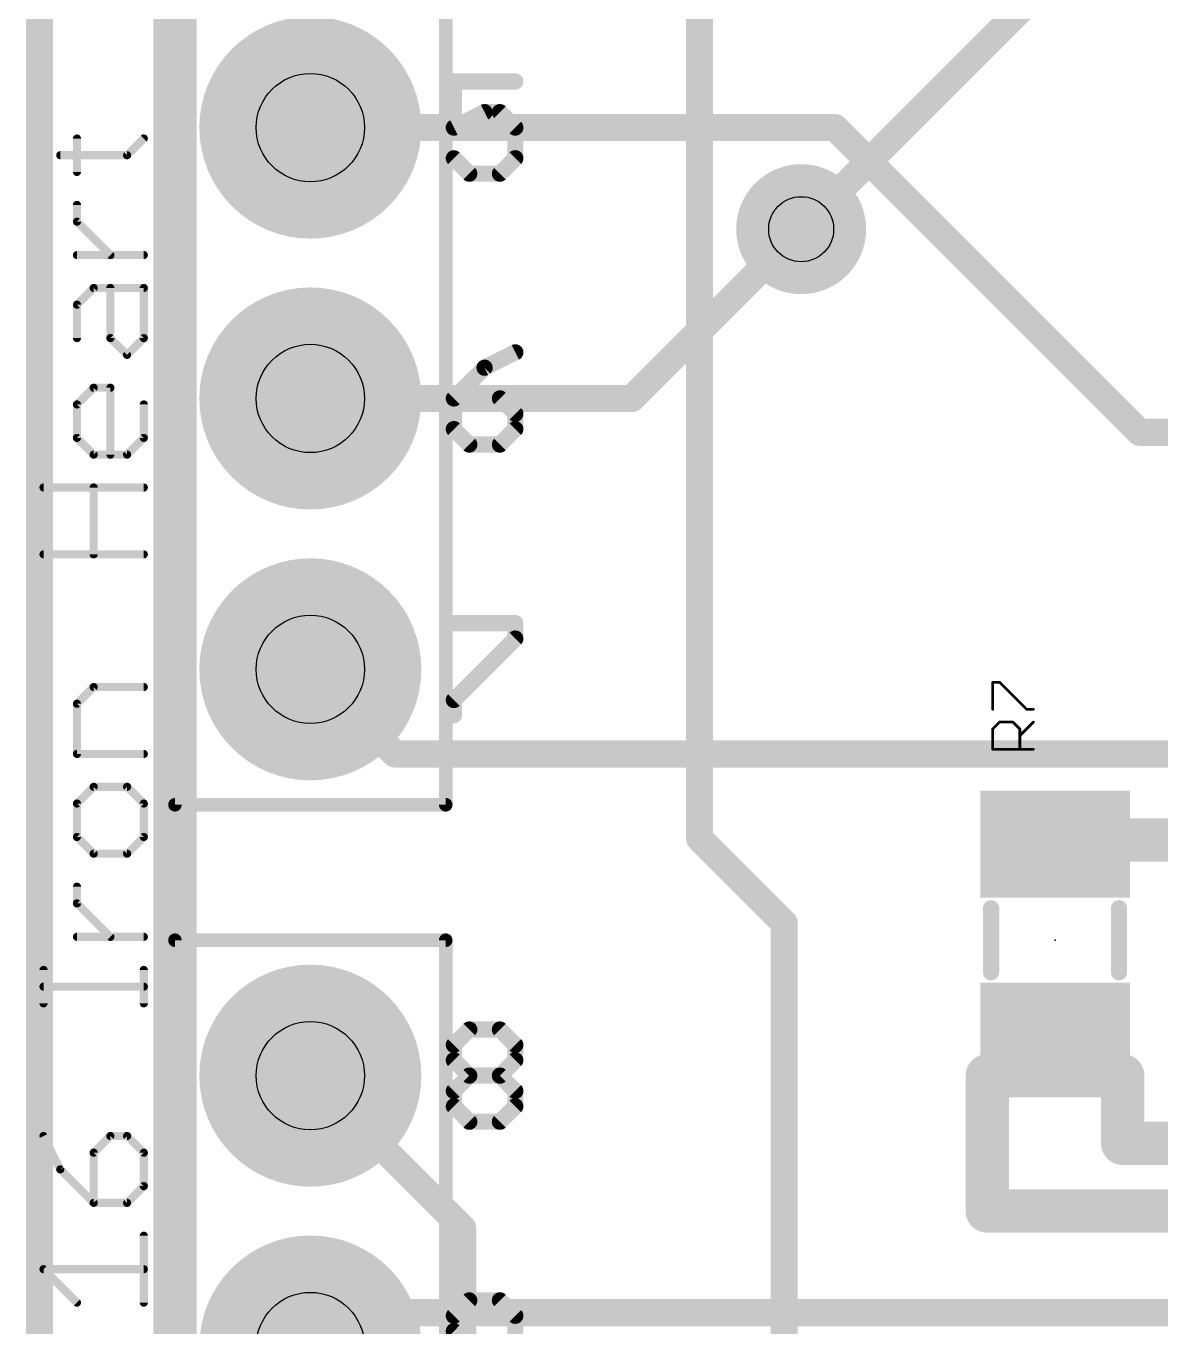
# Model space of a CAD drawing. Extents: x 2.04 to 4.26, y 0.99 to 3.41.
# Drawn here: x 2.095 to 2.5141, y 2.2072 to 2.6875 of the extents above; entities that cross this region are included whole.
import ezdxf

# ---------------------------------------------------------------- set-up
doc = ezdxf.new("R2010")
doc.units = 0
for name, color, linetype in [('1', 14, 'CONTINUOUS'), ('16', 174, 'CONTINUOUS'), ('17', 94, 'CONTINUOUS'), ('18', 94, 'CONTINUOUS'), ('2', 174, 'CONTINUOUS'), ('20', 178, 'CONTINUOUS'), ('21', 251, 'CONTINUOUS'), ('23', 178, 'CONTINUOUS'), ('25', 251, 'CONTINUOUS'), ('29', 251, 'CONTINUOUS'), ('30', 251, 'CONTINUOUS'), ('44', 251, 'CONTINUOUS'), ('51', 251, 'CONTINUOUS')]:
    doc.layers.add(name, color=color, linetype=linetype)

# ---------------------------------------------------------------- blocks, each defined once
blk = doc.blocks.new('ROUNDP')
at = {"const_width": 0.5}
blk.add_lwpolyline([(0, -0.25, 1), (0, 0.25, 1), (0, -0.25)], format="xyb", dxfattribs=at)
blk = doc.blocks.new('RECT')
blk.add_solid([(-0.5, -0.5), (0.5, -0.5), (-0.5, 0.5), (0.5, 0.5)])
blk = doc.blocks.new('ROUNDV')
at = {"const_width": 0.5}
blk.add_lwpolyline([(0, -0.25, 1), (0, 0.25, 1), (0, -0.25)], format="xyb", dxfattribs=at)

msp = doc.modelspace()

# ---------------------------------------------------------------- linework, layer by layer
at = {"layer": '1'}
for points, const_width in [([(2.34375, 2.93125), (2.34375, 2.3875)], 0.01), ([(2.38125, 2.6125), (2.50625, 2.7375)], 0.01), ([(2.34375, 2.3875), (2.375, 2.35625)], 0.01), ([(2.686, 2.387), (2.475, 2.387)], 0.016), ([(2.475, 2.387), (2.475, 2.385433)], 0.016), ([(2.375, 2.35625), (2.375, 2.13)], 0.01), ([(2.45, 2.3), (2.45, 2.25)], 0.016), ([(2.5, 2.3), (2.45, 2.3)], 0.016), ([(2.5, 2.275), (2.5, 2.3)], 0.016), ([(2.2, 2.3), (2.25625, 2.24375)], 0.01), ([(2.6, 2.275), (2.5, 2.275)], 0.016), ([(2.45, 2.25), (3.1, 2.25)], 0.016), ([(2.25625, 2.24375), (2.25625, 2.2)], 0.01)]:
    msp.add_lwpolyline(points, dxfattribs=dict(at, const_width=const_width))
for points, const_width in [([(2.379482, 2.614268, 1), (2.383018, 2.610732)], 0.005), ([(2.345518, 2.389268, 1), (2.341982, 2.385732)], 0.005), ([(2.475, 2.391, 1), (2.475, 2.383)], 0.008), ([(2.479, 2.387, 1), (2.471, 2.387)], 0.008), ([(2.34125, 2.3875, 1), (2.34625, 2.3875)], 0.005), ([(2.471, 2.385433, 1), (2.479, 2.385433)], 0.008), ([(2.3775, 2.35625, 1), (2.3725, 2.35625)], 0.005), ([(2.373232, 2.354482, 1), (2.376768, 2.358018)], 0.005), ([(2.454, 2.3, 1), (2.446, 2.3)], 0.008), ([(2.45, 2.304, 1), (2.45, 2.296)], 0.008), ([(2.504, 2.3, 1), (2.496, 2.3)], 0.008), ([(2.5, 2.296, 1), (2.5, 2.304)], 0.008), ([(2.201768, 2.301768, 1), (2.198232, 2.298232)], 0.005), ([(2.5, 2.279, 1), (2.5, 2.271)], 0.008), ([(2.496, 2.275, 1), (2.504, 2.275)], 0.008), ([(2.45, 2.254, 1), (2.45, 2.246)], 0.008), ([(2.446, 2.25, 1), (2.454, 2.25)], 0.008), ([(2.25875, 2.24375, 1), (2.25375, 2.24375)], 0.005), ([(2.254482, 2.241982, 1), (2.258018, 2.245518)], 0.005)]:
    msp.add_lwpolyline(points, format="xyb", dxfattribs=dict(at, const_width=const_width))
at = {"layer": '16', "const_width": 0.01}
for points in [[(2.2, 2.65), (2.39375, 2.65)], [(2.39375, 2.65), (2.50625, 2.5375)], [(2.31875, 2.55), (2.38125, 2.6125)], [(2.2, 2.55), (2.31875, 2.55)], [(2.50625, 2.5375), (3.2625, 2.5375)], [(2.2, 2.45), (2.23125, 2.41875)], [(2.23125, 2.41875), (3.10625, 2.41875)], [(2.2, 2.2), (2.2125, 2.2125)], [(2.2125, 2.2125), (3.09375, 2.2125)]]:
    msp.add_lwpolyline(points, dxfattribs=at)
at = {"layer": '16', "const_width": 0.005}
for points in [[(2.2, 2.6525, 1), (2.2, 2.6475)], [(2.395518, 2.651768, 1), (2.391982, 2.648232)], [(2.39375, 2.6475, 1), (2.39375, 2.6525)], [(2.383018, 2.610732, 1), (2.379482, 2.614268)], [(2.2, 2.5525, 1), (2.2, 2.5475)], [(2.316982, 2.551768, 1), (2.320518, 2.548232)], [(2.31875, 2.5475, 1), (2.31875, 2.5525)], [(2.50625, 2.54, 1), (2.50625, 2.535)], [(2.504482, 2.535732, 1), (2.508018, 2.539268)], [(2.201768, 2.451768, 1), (2.198232, 2.448232)], [(2.23125, 2.42125, 1), (2.23125, 2.41625)], [(2.229482, 2.416982, 1), (2.233018, 2.420518)], [(2.2125, 2.215, 1), (2.2125, 2.21)], [(2.214268, 2.210732, 1), (2.210732, 2.214268)]]:
    msp.add_lwpolyline(points, format="xyb", dxfattribs=at)
at = {"layer": '2', "const_width": 0.016}
msp.add_lwpolyline([(2.15, 1.1), (2.15, 3.225)], dxfattribs=at)
at = {"layer": '20', "const_width": 0.005}
msp.add_lwpolyline([(2.1, 1.1), (2.1, 3.2)], dxfattribs=at)
at = {"layer": '21'}
for points, const_width in [([(2.275686, 2.667029), (2.253, 2.667029)], 0.006), ([(2.253, 2.667029), (2.253, 2.650015)], 0.006), ([(2.253, 2.650015), (2.264343, 2.655686)], 0.006), ([(2.264343, 2.655686), (2.270015, 2.655686)], 0.006), ([(2.270015, 2.655686), (2.275686, 2.650015)], 0.006), ([(2.275686, 2.650015), (2.275686, 2.638672)], 0.006), ([(2.113812, 2.63363), (2.113812, 2.645974)], 0.003), ([(2.132328, 2.639802), (2.1385, 2.645974)], 0.003), ([(2.258672, 2.633), (2.253, 2.638672)], 0.006), ([(2.275686, 2.638672), (2.270015, 2.633)], 0.006), ([(2.10764, 2.639802), (2.132328, 2.639802)], 0.003), ([(2.270015, 2.633), (2.258672, 2.633)], 0.006), ([(2.113812, 2.615281), (2.113812, 2.621453)], 0.003), ([(2.126156, 2.602937), (2.113812, 2.615281)], 0.003), ([(2.1385, 2.602937), (2.113812, 2.602937)], 0.003), ([(2.113812, 2.584621), (2.119984, 2.590793)], 0.003), ([(2.119984, 2.590793), (2.1385, 2.590793)], 0.003), ([(2.126156, 2.572277), (2.126156, 2.590793)], 0.003), ([(2.1385, 2.590793), (2.1385, 2.572277)], 0.003), ([(2.113812, 2.572277), (2.113812, 2.584621)], 0.003), ([(2.132328, 2.566106), (2.126156, 2.572277)], 0.003), ([(2.1385, 2.572277), (2.132328, 2.566106)], 0.003), ([(2.275686, 2.567029), (2.264343, 2.561358)], 0.006), ([(2.264343, 2.561358), (2.253, 2.550015)], 0.006), ([(2.113812, 2.54779), (2.119984, 2.553962)], 0.003), ([(2.119984, 2.553962), (2.126156, 2.553962)], 0.003), ([(2.126156, 2.553962), (2.126156, 2.529274)], 0.003), ([(2.253, 2.550015), (2.253, 2.538672)], 0.006), ([(2.270015, 2.550015), (2.253, 2.550015)], 0.006), ([(2.275686, 2.544343), (2.270015, 2.550015)], 0.006), ([(2.113812, 2.535446), (2.113812, 2.54779)], 0.003), ([(2.1385, 2.54779), (2.1385, 2.535446)], 0.003), ([(2.275686, 2.538672), (2.275686, 2.544343)], 0.006), ([(2.253, 2.538672), (2.258672, 2.533)], 0.006), ([(2.270015, 2.533), (2.275686, 2.538672)], 0.006), ([(2.119984, 2.529274), (2.113812, 2.535446)], 0.003), ([(2.1385, 2.535446), (2.132328, 2.529274)], 0.003), ([(2.258672, 2.533), (2.270015, 2.533)], 0.006), ([(2.132328, 2.529274), (2.119984, 2.529274)], 0.003), ([(2.101468, 2.51713), (2.1385, 2.51713)], 0.003), ([(2.119984, 2.492443), (2.119984, 2.51713)], 0.003), ([(2.1385, 2.492443), (2.101468, 2.492443)], 0.003), ([(2.253, 2.467029), (2.275686, 2.467029)], 0.006), ([(2.275686, 2.467029), (2.275686, 2.461358)], 0.006), ([(2.275686, 2.461358), (2.253, 2.438672)], 0.006), ([(2.113812, 2.437296), (2.119984, 2.443468)], 0.003), ([(2.119984, 2.443468), (2.1385, 2.443468)], 0.003), ([(2.253, 2.438672), (2.253, 2.433)], 0.006), ([(2.113812, 2.41878), (2.113812, 2.437296)], 0.003), ([(2.1385, 2.41878), (2.113812, 2.41878)], 0.003), ([(2.119984, 2.406636), (2.113812, 2.400464)], 0.003), ([(2.132328, 2.406636), (2.119984, 2.406636)], 0.003), ([(2.1385, 2.400464), (2.132328, 2.406636)], 0.003), ([(2.113812, 2.400464), (2.113812, 2.38812)], 0.003), ([(2.1385, 2.38812), (2.1385, 2.400464)], 0.003), ([(2.113812, 2.38812), (2.119984, 2.381948)], 0.003), ([(2.132328, 2.381948), (2.1385, 2.38812)], 0.003), ([(2.119984, 2.381948), (2.132328, 2.381948)], 0.003), ([(2.113812, 2.363599), (2.113812, 2.369771)], 0.003), ([(2.126156, 2.351256), (2.113812, 2.363599)], 0.003), ([(2.451378, 2.338189), (2.451378, 2.361811)], 0.006), ([(2.498622, 2.338189), (2.498622, 2.361811)], 0.006), ([(2.1385, 2.351256), (2.113812, 2.351256)], 0.003), ([(2.101468, 2.326701), (2.101468, 2.339045)], 0.003), ([(2.1385, 2.326701), (2.1385, 2.339045)], 0.003), ([(2.1385, 2.332873), (2.101468, 2.332873)], 0.003), ([(2.253, 2.311358), (2.258672, 2.317029)], 0.006), ([(2.258672, 2.317029), (2.270015, 2.317029)], 0.006), ([(2.270015, 2.317029), (2.275686, 2.311358)], 0.006), ([(2.253, 2.305686), (2.253, 2.311358)], 0.006), ([(2.275686, 2.311358), (2.275686, 2.305686)], 0.006), ([(2.258672, 2.300015), (2.253, 2.305686)], 0.006), ([(2.275686, 2.305686), (2.270015, 2.300015)], 0.006), ([(2.253, 2.294343), (2.258672, 2.300015)], 0.006), ([(2.258672, 2.300015), (2.270015, 2.300015)], 0.006), ([(2.270015, 2.300015), (2.275686, 2.294343)], 0.006), ([(2.253, 2.288672), (2.253, 2.294343)], 0.006), ([(2.275686, 2.294343), (2.275686, 2.288672)], 0.006), ([(2.258672, 2.283), (2.253, 2.288672)], 0.006), ([(2.275686, 2.288672), (2.270015, 2.283)], 0.006), ([(2.270015, 2.283), (2.258672, 2.283)], 0.006), ([(2.101468, 2.277726), (2.10764, 2.265382)], 0.003), ([(2.126156, 2.277726), (2.119984, 2.271554)], 0.003), ([(2.132328, 2.277726), (2.126156, 2.277726)], 0.003), ([(2.1385, 2.271554), (2.132328, 2.277726)], 0.003), ([(2.119984, 2.271554), (2.119984, 2.253038)], 0.003), ([(2.1385, 2.25921), (2.1385, 2.271554)], 0.003), ([(2.10764, 2.265382), (2.119984, 2.253038)], 0.003), ([(2.132328, 2.253038), (2.1385, 2.25921)], 0.003), ([(2.119984, 2.253038), (2.132328, 2.253038)], 0.003), ([(2.1385, 2.216207), (2.1385, 2.240895)], 0.003), ([(2.113812, 2.216207), (2.101468, 2.228551)], 0.003), ([(2.101468, 2.228551), (2.1385, 2.228551)], 0.003), ([(2.258672, 2.217029), (2.253, 2.211358)], 0.006), ([(2.270015, 2.217029), (2.258672, 2.217029)], 0.006), ([(2.275686, 2.211358), (2.270015, 2.217029)], 0.006), ([(2.253, 2.211358), (2.253, 2.205686)], 0.006), ([(2.275686, 2.188672), (2.275686, 2.211358)], 0.006), ([(2.253, 2.205686), (2.258672, 2.200015)], 0.006)]:
    msp.add_lwpolyline(points, dxfattribs=dict(at, const_width=const_width))
for points, const_width in [([(2.253, 2.668529, 1), (2.253, 2.665529)], 0.003), ([(2.2545, 2.667029, 1), (2.2515, 2.667029)], 0.003), ([(2.275686, 2.665529, 1), (2.275686, 2.668529)], 0.003), ([(2.264343, 2.657186, 1), (2.264343, 2.654186)], 0.003), ([(2.265014, 2.654344, 1), (2.263672, 2.657028)], 0.003), ([(2.271075, 2.656747, 1), (2.268954, 2.654625)], 0.003), ([(2.270015, 2.654186, 1), (2.270015, 2.657186)], 0.003), ([(2.252329, 2.651356, 1), (2.253671, 2.648673)], 0.003), ([(2.2515, 2.650015, 1), (2.2545, 2.650015)], 0.003), ([(2.277186, 2.650015, 1), (2.274186, 2.650015)], 0.003), ([(2.274625, 2.648954, 1), (2.276747, 2.651075)], 0.003), ([(2.114562, 2.645974, 1), (2.113062, 2.645974)], 0.0015), ([(2.13903, 2.645443, 1), (2.13797, 2.646504)], 0.0015), ([(2.254061, 2.639732, 1), (2.251939, 2.637611)], 0.003), ([(2.276747, 2.637611, 1), (2.274625, 2.639732)], 0.003), ([(2.10764, 2.640552, 1), (2.10764, 2.639052)], 0.0015), ([(2.131798, 2.640332, 1), (2.132858, 2.639271)], 0.0015), ([(2.132328, 2.639052, 1), (2.132328, 2.640552)], 0.0015), ([(2.274186, 2.638672, 1), (2.277186, 2.638672)], 0.003), ([(2.113062, 2.63363, 1), (2.114562, 2.63363)], 0.0015), ([(2.258672, 2.6345, 1), (2.258672, 2.6315)], 0.003), ([(2.257611, 2.631939, 1), (2.259732, 2.634061)], 0.003), ([(2.268954, 2.634061, 1), (2.271075, 2.631939)], 0.003), ([(2.270015, 2.6315, 1), (2.270015, 2.6345)], 0.003), ([(2.114562, 2.621453, 1), (2.113062, 2.621453)], 0.0015), ([(2.113062, 2.615281, 1), (2.114562, 2.615281)], 0.0015), ([(2.114343, 2.615811, 1), (2.113282, 2.614751)], 0.0015), ([(2.113812, 2.603687, 1), (2.113812, 2.602187)], 0.0015), ([(2.125626, 2.602407, 1), (2.126686, 2.603467)], 0.0015), ([(2.1385, 2.602187, 1), (2.1385, 2.603687)], 0.0015), ([(2.119984, 2.591543, 1), (2.119984, 2.590043)], 0.0015), ([(2.120515, 2.590263, 1), (2.119454, 2.591324)], 0.0015), ([(2.126906, 2.590793, 1), (2.125406, 2.590793)], 0.0015), ([(2.13925, 2.590793, 1), (2.13775, 2.590793)], 0.0015), ([(2.1385, 2.590043, 1), (2.1385, 2.591543)], 0.0015), ([(2.114562, 2.584621, 1), (2.113062, 2.584621)], 0.0015), ([(2.113282, 2.585152, 1), (2.114343, 2.584091)], 0.0015), ([(2.113062, 2.572277, 1), (2.114562, 2.572277)], 0.0015), ([(2.126686, 2.572808, 1), (2.125626, 2.571747)], 0.0015), ([(2.125406, 2.572277, 1), (2.126906, 2.572277)], 0.0015), ([(2.13775, 2.572277, 1), (2.13925, 2.572277)], 0.0015), ([(2.13903, 2.571747, 1), (2.13797, 2.572808)], 0.0015), ([(2.276357, 2.565687, 1), (2.275015, 2.568371)], 0.003), ([(2.131798, 2.566636, 1), (2.132858, 2.565575)], 0.0015), ([(2.131798, 2.565575, 1), (2.132858, 2.566636)], 0.0015), ([(2.263672, 2.562699, 1), (2.265014, 2.560016)], 0.003), ([(2.265404, 2.560297, 1), (2.263282, 2.562418)], 0.003), ([(2.119984, 2.554712, 1), (2.119984, 2.553212)], 0.0015), ([(2.120515, 2.553432, 1), (2.119454, 2.554492)], 0.0015), ([(2.126906, 2.553962, 1), (2.125406, 2.553962)], 0.0015), ([(2.126156, 2.553212, 1), (2.126156, 2.554712)], 0.0015), ([(2.2545, 2.550015, 1), (2.2515, 2.550015)], 0.003), ([(2.253, 2.551515, 1), (2.253, 2.548515)], 0.003), ([(2.251939, 2.551075, 1), (2.254061, 2.548954)], 0.003), ([(2.271075, 2.551075, 1), (2.268954, 2.548954)], 0.003), ([(2.270015, 2.548515, 1), (2.270015, 2.551515)], 0.003), ([(2.114562, 2.54779, 1), (2.113062, 2.54779)], 0.0015), ([(2.113282, 2.54832, 1), (2.114343, 2.54726)], 0.0015), ([(2.13925, 2.54779, 1), (2.13775, 2.54779)], 0.0015), ([(2.277186, 2.544343, 1), (2.274186, 2.544343)], 0.003), ([(2.274625, 2.543282, 1), (2.276747, 2.545404)], 0.003), ([(2.254061, 2.539732, 1), (2.251939, 2.537611)], 0.003), ([(2.276747, 2.537611, 1), (2.274625, 2.539732)], 0.003), ([(2.113062, 2.535446, 1), (2.114562, 2.535446)], 0.0015), ([(2.114343, 2.535976, 1), (2.113282, 2.534916)], 0.0015), ([(2.13775, 2.535446, 1), (2.13925, 2.535446)], 0.0015), ([(2.13903, 2.534916, 1), (2.13797, 2.535976)], 0.0015), ([(2.2515, 2.538672, 1), (2.2545, 2.538672)], 0.003), ([(2.258672, 2.5345, 1), (2.258672, 2.5315)], 0.003), ([(2.270015, 2.5315, 1), (2.270015, 2.5345)], 0.003), ([(2.274186, 2.538672, 1), (2.277186, 2.538672)], 0.003), ([(2.257611, 2.531939, 1), (2.259732, 2.534061)], 0.003), ([(2.268954, 2.534061, 1), (2.271075, 2.531939)], 0.003), ([(2.119984, 2.530024, 1), (2.119984, 2.528524)], 0.0015), ([(2.119454, 2.528744, 1), (2.120515, 2.529804)], 0.0015), ([(2.125406, 2.529274, 1), (2.126906, 2.529274)], 0.0015), ([(2.131798, 2.529804, 1), (2.132858, 2.528744)], 0.0015), ([(2.132328, 2.528524, 1), (2.132328, 2.530024)], 0.0015), ([(2.101468, 2.51788, 1), (2.101468, 2.51638)], 0.0015), ([(2.120734, 2.51713, 1), (2.119234, 2.51713)], 0.0015), ([(2.1385, 2.51638, 1), (2.1385, 2.51788)], 0.0015), ([(2.101468, 2.493193, 1), (2.101468, 2.491693)], 0.0015), ([(2.119234, 2.492443, 1), (2.120734, 2.492443)], 0.0015), ([(2.1385, 2.491693, 1), (2.1385, 2.493193)], 0.0015), ([(2.253, 2.468529, 1), (2.253, 2.465529)], 0.003), ([(2.277186, 2.467029, 1), (2.274186, 2.467029)], 0.003), ([(2.275686, 2.465529, 1), (2.275686, 2.468529)], 0.003), ([(2.276747, 2.460297, 1), (2.274625, 2.462418)], 0.003), ([(2.274186, 2.461358, 1), (2.277186, 2.461358)], 0.003), ([(2.119984, 2.444218, 1), (2.119984, 2.442718)], 0.0015), ([(2.120515, 2.442937, 1), (2.119454, 2.443998)], 0.0015), ([(2.1385, 2.442718, 1), (2.1385, 2.444218)], 0.0015), ([(2.2545, 2.438672, 1), (2.2515, 2.438672)], 0.003), ([(2.251939, 2.439732, 1), (2.254061, 2.437611)], 0.003), ([(2.114562, 2.437296, 1), (2.113062, 2.437296)], 0.0015), ([(2.113282, 2.437826, 1), (2.114343, 2.436765)], 0.0015), ([(2.2515, 2.433, 1), (2.2545, 2.433)], 0.003), ([(2.113812, 2.41953, 1), (2.113812, 2.41803)], 0.0015), ([(2.113062, 2.41878, 1), (2.114562, 2.41878)], 0.0015), ([(2.1385, 2.41803, 1), (2.1385, 2.41953)], 0.0015), ([(2.119984, 2.407386, 1), (2.119984, 2.405886)], 0.0015), ([(2.120515, 2.406106, 1), (2.119454, 2.407166)], 0.0015), ([(2.132858, 2.407166, 1), (2.131798, 2.406106)], 0.0015), ([(2.132328, 2.405886, 1), (2.132328, 2.407386)], 0.0015), ([(2.114562, 2.400464, 1), (2.113062, 2.400464)], 0.0015), ([(2.113282, 2.400994, 1), (2.114343, 2.399934)], 0.0015), ([(2.13925, 2.400464, 1), (2.13775, 2.400464)], 0.0015), ([(2.13797, 2.399934, 1), (2.13903, 2.400994)], 0.0015), ([(2.114343, 2.388651, 1), (2.113282, 2.38759)], 0.0015), ([(2.113062, 2.38812, 1), (2.114562, 2.38812)], 0.0015), ([(2.13775, 2.38812, 1), (2.13925, 2.38812)], 0.0015), ([(2.13903, 2.38759, 1), (2.13797, 2.388651)], 0.0015), ([(2.119984, 2.382698, 1), (2.119984, 2.381198)], 0.0015), ([(2.119454, 2.381418, 1), (2.120515, 2.382479)], 0.0015), ([(2.131798, 2.382479, 1), (2.132858, 2.381418)], 0.0015), ([(2.132328, 2.381198, 1), (2.132328, 2.382698)], 0.0015), ([(2.114562, 2.369771, 1), (2.113062, 2.369771)], 0.0015), ([(2.114343, 2.36413, 1), (2.113282, 2.363069)], 0.0015), ([(2.113062, 2.363599, 1), (2.114562, 2.363599)], 0.0015), ([(2.452878, 2.361811, 1), (2.449878, 2.361811)], 0.003), ([(2.500122, 2.361811, 1), (2.497122, 2.361811)], 0.003), ([(2.113812, 2.352006, 1), (2.113812, 2.350506)], 0.0015), ([(2.125626, 2.350725, 1), (2.126686, 2.351786)], 0.0015), ([(2.1385, 2.350506, 1), (2.1385, 2.352006)], 0.0015), ([(2.102218, 2.339045, 1), (2.100718, 2.339045)], 0.0015), ([(2.13925, 2.339045, 1), (2.13775, 2.339045)], 0.0015), ([(2.449878, 2.338189, 1), (2.452878, 2.338189)], 0.003), ([(2.497122, 2.338189, 1), (2.500122, 2.338189)], 0.003), ([(2.101468, 2.333623, 1), (2.101468, 2.332123)], 0.0015), ([(2.1385, 2.332123, 1), (2.1385, 2.333623)], 0.0015), ([(2.100718, 2.326701, 1), (2.102218, 2.326701)], 0.0015), ([(2.13775, 2.326701, 1), (2.13925, 2.326701)], 0.0015), ([(2.258672, 2.318529, 1), (2.258672, 2.315529)], 0.003), ([(2.259732, 2.315968, 1), (2.257611, 2.31809)], 0.003), ([(2.271075, 2.31809, 1), (2.268954, 2.315968)], 0.003), ([(2.270015, 2.315529, 1), (2.270015, 2.318529)], 0.003), ([(2.2545, 2.311358, 1), (2.2515, 2.311358)], 0.003), ([(2.251939, 2.312418, 1), (2.254061, 2.310297)], 0.003), ([(2.277186, 2.311358, 1), (2.274186, 2.311358)], 0.003), ([(2.274625, 2.310297, 1), (2.276747, 2.312418)], 0.003), ([(2.254061, 2.306747, 1), (2.251939, 2.304625)], 0.003), ([(2.2515, 2.305686, 1), (2.2545, 2.305686)], 0.003), ([(2.274186, 2.305686, 1), (2.277186, 2.305686)], 0.003), ([(2.276747, 2.304625, 1), (2.274625, 2.306747)], 0.003), ([(2.258672, 2.301515, 1), (2.258672, 2.298515)], 0.003), ([(2.259732, 2.298954, 1), (2.257611, 2.301075)], 0.003), ([(2.257611, 2.298954, 1), (2.259732, 2.301075)], 0.003), ([(2.271075, 2.301075, 1), (2.268954, 2.298954)], 0.003), ([(2.268954, 2.301075, 1), (2.271075, 2.298954)], 0.003), ([(2.270015, 2.298515, 1), (2.270015, 2.301515)], 0.003), ([(2.2545, 2.294343, 1), (2.2515, 2.294343)], 0.003), ([(2.251939, 2.295404, 1), (2.254061, 2.293282)], 0.003), ([(2.277186, 2.294343, 1), (2.274186, 2.294343)], 0.003), ([(2.274625, 2.293282, 1), (2.276747, 2.295404)], 0.003), ([(2.254061, 2.289732, 1), (2.251939, 2.287611)], 0.003), ([(2.276747, 2.287611, 1), (2.274625, 2.289732)], 0.003), ([(2.2515, 2.288672, 1), (2.2545, 2.288672)], 0.003), ([(2.274186, 2.288672, 1), (2.277186, 2.288672)], 0.003), ([(2.258672, 2.2845, 1), (2.258672, 2.2815)], 0.003), ([(2.257611, 2.281939, 1), (2.259732, 2.284061)], 0.003), ([(2.268954, 2.284061, 1), (2.271075, 2.281939)], 0.003), ([(2.270015, 2.2815, 1), (2.270015, 2.2845)], 0.003), ([(2.102139, 2.278062, 1), (2.100798, 2.277391)], 0.0015), ([(2.126156, 2.278476, 1), (2.126156, 2.276976)], 0.0015), ([(2.126686, 2.277196, 1), (2.125626, 2.278256)], 0.0015), ([(2.132858, 2.278256, 1), (2.131798, 2.277196)], 0.0015), ([(2.132328, 2.276976, 1), (2.132328, 2.278476)], 0.0015), ([(2.120734, 2.271554, 1), (2.119234, 2.271554)], 0.0015), ([(2.119454, 2.272084, 1), (2.120515, 2.271024)], 0.0015), ([(2.13925, 2.271554, 1), (2.13775, 2.271554)], 0.0015), ([(2.13797, 2.271024, 1), (2.13903, 2.272084)], 0.0015), ([(2.108171, 2.265913, 1), (2.10711, 2.264852)], 0.0015), ([(2.10697, 2.265047, 1), (2.108311, 2.265718)], 0.0015), ([(2.13775, 2.25921, 1), (2.13925, 2.25921)], 0.0015), ([(2.13903, 2.25868, 1), (2.13797, 2.259741)], 0.0015), ([(2.119984, 2.253788, 1), (2.119984, 2.252288)], 0.0015), ([(2.119234, 2.253038, 1), (2.120734, 2.253038)], 0.0015), ([(2.119454, 2.252508, 1), (2.120515, 2.253569)], 0.0015), ([(2.131798, 2.253569, 1), (2.132858, 2.252508)], 0.0015), ([(2.132328, 2.252288, 1), (2.132328, 2.253788)], 0.0015), ([(2.13925, 2.240895, 1), (2.13775, 2.240895)], 0.0015), ([(2.101999, 2.229081, 1), (2.100938, 2.22802)], 0.0015), ([(2.101468, 2.229301, 1), (2.101468, 2.227801)], 0.0015), ([(2.1385, 2.227801, 1), (2.1385, 2.229301)], 0.0015), ([(2.258672, 2.218529, 1), (2.258672, 2.215529)], 0.003), ([(2.259732, 2.215968, 1), (2.257611, 2.21809)], 0.003), ([(2.271075, 2.21809, 1), (2.268954, 2.215968)], 0.003), ([(2.270015, 2.215529, 1), (2.270015, 2.218529)], 0.003), ([(2.113282, 2.215677, 1), (2.114343, 2.216737)], 0.0015), ([(2.13775, 2.216207, 1), (2.13925, 2.216207)], 0.0015), ([(2.2545, 2.211358, 1), (2.2515, 2.211358)], 0.003), ([(2.277186, 2.211358, 1), (2.274186, 2.211358)], 0.003), ([(2.251939, 2.212418, 1), (2.254061, 2.210297)], 0.003), ([(2.274625, 2.210297, 1), (2.276747, 2.212418)], 0.003), ([(2.254061, 2.206747, 1), (2.251939, 2.204625)], 0.003)]:
    msp.add_lwpolyline(points, format="xyb", dxfattribs=dict(at, const_width=const_width))
at = {"layer": '23'}
msp.add_point((2.475, 2.35), dxfattribs=at)
at = {"layer": '25', "const_width": 0.001}
for points in [[(2.451987, 2.435233), (2.451987, 2.445241)], [(2.451987, 2.445241), (2.454489, 2.445241)], [(2.454489, 2.445241), (2.464498, 2.435233)], [(2.464498, 2.435233), (2.467, 2.435233)], [(2.451987, 2.428006), (2.454489, 2.430508)], [(2.454489, 2.430508), (2.459494, 2.430508)], [(2.459494, 2.430508), (2.461996, 2.428006)], [(2.461996, 2.425504), (2.467, 2.430508)], [(2.451987, 2.4205), (2.451987, 2.428006)], [(2.461996, 2.428006), (2.461996, 2.4205)], [(2.467, 2.4205), (2.451987, 2.4205)]]:
    msp.add_lwpolyline(points, dxfattribs=at)
at = {"layer": '25', "const_width": 0.0005}
for points in [[(2.452237, 2.445241, 1), (2.451737, 2.445241)], [(2.451987, 2.445491, 1), (2.451987, 2.444991)], [(2.454666, 2.445418, 1), (2.454313, 2.445064)], [(2.454489, 2.444991, 1), (2.454489, 2.445491)], [(2.451737, 2.435233, 1), (2.452237, 2.435233)], [(2.464498, 2.435483, 1), (2.464498, 2.434983)], [(2.464321, 2.435056, 1), (2.464675, 2.435409)], [(2.467, 2.434983, 1), (2.467, 2.435483)], [(2.454489, 2.430758, 1), (2.454489, 2.430258)], [(2.454666, 2.430332, 1), (2.454313, 2.430685)], [(2.45967, 2.430685, 1), (2.459317, 2.430332)], [(2.459494, 2.430258, 1), (2.459494, 2.430758)], [(2.467177, 2.430332, 1), (2.466823, 2.430685)], [(2.452237, 2.428006, 1), (2.451737, 2.428006)], [(2.45181, 2.428183, 1), (2.452164, 2.42783)], [(2.462246, 2.428006, 1), (2.461746, 2.428006)], [(2.461819, 2.425681, 1), (2.462173, 2.425327)], [(2.461819, 2.42783, 1), (2.462173, 2.428183)], [(2.451987, 2.42075, 1), (2.451987, 2.42025)], [(2.451737, 2.4205, 1), (2.452237, 2.4205)], [(2.461746, 2.4205, 1), (2.462246, 2.4205)], [(2.467, 2.42025, 1), (2.467, 2.42075)]]:
    msp.add_lwpolyline(points, format="xyb", dxfattribs=at)
at = {"layer": '44'}
for centre, radius in [((2.2, 2.65), 0.02), ((2.38125, 2.6125), 0.012), ((2.2, 2.55), 0.02), ((2.2, 2.45), 0.02), ((2.2, 2.3), 0.02), ((2.2, 2.2), 0.02)]:
    msp.add_circle(centre, radius, dxfattribs=at)
at = {"layer": '51'}
for points, const_width in [([(2.1, 3.2), (2.1, 1.1)], 0.01), ([(2.15, 2.4), (2.15, 3.2)], 0.005), ([(2.25, 3.2), (2.25, 2.4)], 0.005), ([(2.25, 2.4), (2.15, 2.4)], 0.005), ([(2.15, 2.35), (2.25, 2.35)], 0.005), ([(2.15, 1.35), (2.15, 2.35)], 0.005), ([(2.25, 2.35), (2.25, 1.35)], 0.005)]:
    msp.add_lwpolyline(points, dxfattribs=dict(at, const_width=const_width))
at = {"layer": '51', "const_width": 0.0025}
for points in [[(2.15, 2.40125, 1), (2.15, 2.39875)], [(2.25, 2.39875, 1), (2.25, 2.40125)], [(2.14875, 2.4, 1), (2.15125, 2.4)], [(2.24875, 2.4, 1), (2.25125, 2.4)], [(2.15, 2.35125, 1), (2.15, 2.34875)], [(2.15125, 2.35, 1), (2.14875, 2.35)], [(2.25125, 2.35, 1), (2.24875, 2.35)], [(2.25, 2.34875, 1), (2.25, 2.35125)]]:
    msp.add_lwpolyline(points, format="xyb", dxfattribs=at)

# ---------------------------------------------------------------- block references
at = {"layer": '1', "xscale": 0.031496, "yscale": 0.047244, "rotation": 90}
for p in [(2.475, 2.385433), (2.475, 2.314567)]:
    msp.add_blockref('RECT', p, dxfattribs=at)
at = {"layer": '17', "rotation": 90}
for p, xscale, yscale in [((2.2, 2.65), 0.074, 0.074), ((2.2, 2.65), 0.074, 0.074), ((2.2, 2.65), 0.06, 0.06), ((2.2, 2.65), 0.06, 0.06), ((2.2, 2.55), 0.074, 0.074), ((2.2, 2.55), 0.074, 0.074), ((2.2, 2.55), 0.06, 0.06), ((2.2, 2.55), 0.06, 0.06), ((2.2, 2.45), 0.074, 0.074), ((2.2, 2.45), 0.074, 0.074), ((2.2, 2.45), 0.06, 0.06), ((2.2, 2.45), 0.06, 0.06), ((2.2, 2.3), 0.074, 0.074), ((2.2, 2.3), 0.074, 0.074), ((2.2, 2.3), 0.06, 0.06), ((2.2, 2.3), 0.06, 0.06), ((2.2, 2.2), 0.074, 0.074), ((2.2, 2.2), 0.074, 0.074), ((2.2, 2.2), 0.06, 0.06), ((2.2, 2.2), 0.06, 0.06)]:
    msp.add_blockref('ROUNDP', p, dxfattribs=dict(at, xscale=xscale, yscale=yscale))
at = {"layer": '18', "xscale": 0.04, "yscale": 0.04}
msp.add_blockref('ROUNDV', (2.38125, 2.6125), dxfattribs=at)
msp.add_blockref('ROUNDV', (2.38125, 2.6125), dxfattribs=at)
msp.add_blockref('ROUNDV', (2.38125, 2.6125), dxfattribs=at)
msp.add_blockref('ROUNDV', (2.38125, 2.6125), dxfattribs=at)
at = {"layer": '29', "rotation": 90}
for name, p, xscale, yscale in [('ROUNDP', (2.2, 2.65), 0.082, 0.082), ('ROUNDP', (2.2, 2.55), 0.082, 0.082), ('ROUNDP', (2.2, 2.45), 0.082, 0.082), ('RECT', (2.475, 2.385433), 0.039496, 0.055244), ('ROUNDP', (2.2, 2.3), 0.082, 0.082), ('RECT', (2.475, 2.314567), 0.039496, 0.055244), ('ROUNDP', (2.2, 2.2), 0.082, 0.082)]:
    msp.add_blockref(name, p, dxfattribs=dict(at, xscale=xscale, yscale=yscale))
at = {"layer": '29', "xscale": 0.048, "yscale": 0.048}
msp.add_blockref('ROUNDV', (2.38125, 2.6125), dxfattribs=at)
at = {"layer": '30', "xscale": 0.082, "yscale": 0.082, "rotation": 90}
for p in [(2.2, 2.65), (2.2, 2.55), (2.2, 2.45), (2.2, 2.3), (2.2, 2.2)]:
    msp.add_blockref('ROUNDP', p, dxfattribs=at)
at = {"layer": '30', "xscale": 0.048, "yscale": 0.048}
msp.add_blockref('ROUNDV', (2.38125, 2.6125), dxfattribs=at)

doc.saveas('drawing.dxf')
